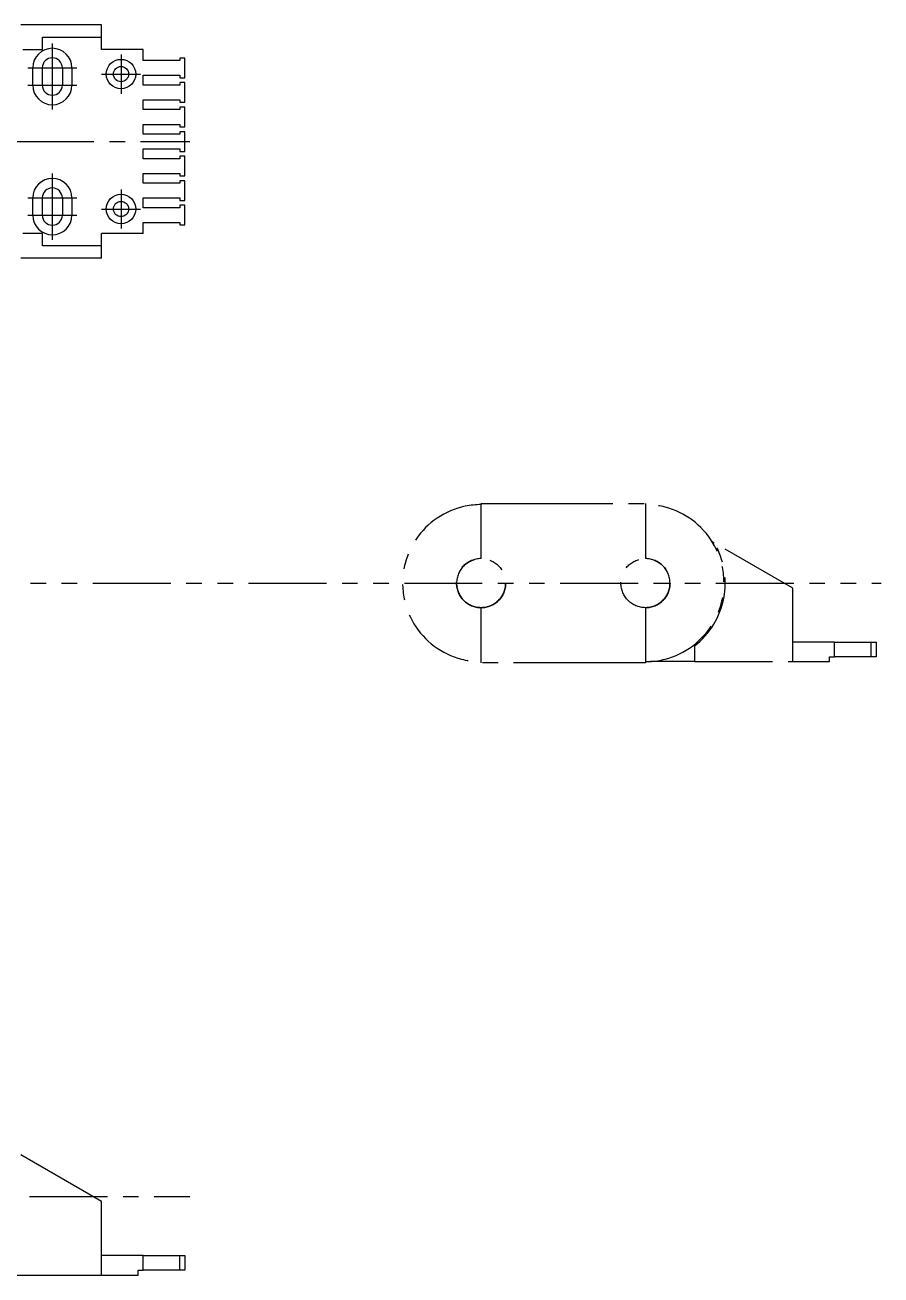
# Model space of a CAD drawing. Extents: x -186 to 859, y -439 to 95.
# Drawn here: x 510 to 859, y -414 to 95 of the extents above; entities that cross this region are included whole.
import ezdxf

# ---------------------------------------------------------------- set-up
doc = ezdxf.new("R2010")
doc.units = 0
doc.linetypes.add('CENTER', pattern=[50.8, 31.75, -6.35, 6.35, -6.35])
doc.linetypes.add('PHANTOM', pattern=[63.5, 31.75, -6.35, 6.35, -6.35, 6.35, -6.35])
doc.layers.get('0').update_dxf_attribs({"linetype": 'CONTINUOUS'})
doc.layers.add('CENTER', color=1, linetype='CONTINUOUS')

msp = doc.modelspace()

# ---------------------------------------------------------------- linework, layer by layer
at = {"color": 7, "linetype": 'CONTINUOUS'}
for p, q in [((540.821347, 95), (507.943481, 95)), ((540.821347, 90), (540.821347, 95)), ((516.821347, 90), (540.821347, 90)), ((516.821347, 85), (516.821347, 90)), ((540.821347, 85), (540.821347, 90)), ((508.843438, 85), (516.821347, 85)), ((557.821347, 85), (540.821347, 85)), ((557.821347, 80.5), (557.821347, 85)), ((512.821347, 70.5), (512.821347, 77.5)), ((516.721347, 77.5), (516.721347, 70.5)), ((524.921347, 77.5), (524.921347, 70.5)), ((528.821347, 77.5), (528.821347, 70.5)), ((572.821347, 80.5), (557.821347, 80.5)), ((572.821347, 81.5), (572.821347, 80.5)), ((574.821347, 81.5), (572.821347, 81.5)), ((574.821347, 73.5), (574.821347, 81.5)), ((557.821347, 70.5), (557.821347, 74.5)), ((557.821347, 74.5), (572.821347, 74.5)), ((572.821347, 74.5), (572.821347, 73.5)), ((572.821347, 73.5), (574.821347, 73.5)), ((574.821347, 71.5), (572.821347, 71.5)), ((572.821347, 71.5), (572.821347, 70.5)), ((574.821347, 63.5), (574.821347, 71.5)), ((572.821347, 70.5), (557.821347, 70.5)), ((557.821347, 60.5), (557.821347, 64.5)), ((557.821347, 64.5), (572.821347, 64.5)), ((572.821347, 64.5), (572.821347, 63.5)), ((572.821347, 63.5), (574.821347, 63.5)), ((574.821347, 61.5), (572.821347, 61.5)), ((572.821347, 61.5), (572.821347, 60.5)), ((574.821347, 53.5), (574.821347, 61.5)), ((572.821347, 60.5), (557.821347, 60.5)), ((557.821347, 50.5), (557.821347, 54.5)), ((557.821347, 54.5), (572.821347, 54.5)), ((572.821347, 54.5), (572.821347, 53.5)), ((572.821347, 53.5), (574.821347, 53.5)), ((572.821347, 51.5), (572.821347, 50.5)), ((574.821347, 51.5), (572.821347, 51.5)), ((574.821347, 43.5), (574.821347, 51.5)), ((572.821347, 50.5), (557.821347, 50.5)), ((557.821347, 40.5), (557.821347, 44.5)), ((557.821347, 44.5), (572.821347, 44.5)), ((572.821347, 44.5), (572.821347, 43.5)), ((572.821347, 43.5), (574.821347, 43.5)), ((574.821347, 41.5), (572.821347, 41.5)), ((572.821347, 41.5), (572.821347, 40.5)), ((574.821347, 33.5), (574.821347, 41.5)), ((572.821347, 40.5), (557.821347, 40.5)), ((557.821347, 30.5), (557.821347, 34.5)), ((557.821347, 34.5), (572.821347, 34.5)), ((572.821347, 34.5), (572.821347, 33.5)), ((572.821347, 33.5), (574.821347, 33.5)), ((572.821347, 31.5), (572.821347, 30.5)), ((574.821347, 31.5), (572.821347, 31.5)), ((574.821347, 23.5), (574.821347, 31.5)), ((572.821347, 30.5), (557.821347, 30.5)), ((512.821347, 17.5), (512.821347, 24.5)), ((516.721347, 24.5), (516.721347, 17.5)), ((524.921347, 24.5), (524.921347, 17.5)), ((528.821347, 24.5), (528.821347, 17.5)), ((557.821347, 20.5), (557.821347, 24.5)), ((557.821347, 24.5), (572.821347, 24.5)), ((572.821347, 20.5), (557.821347, 20.5)), ((572.821347, 24.5), (572.821347, 23.5)), ((572.821347, 23.5), (574.821347, 23.5)), ((574.821347, 21.5), (572.821347, 21.5)), ((572.821347, 21.5), (572.821347, 20.5)), ((574.821347, 13.5), (574.821347, 21.5)), ((557.821347, 10), (557.821347, 14.5)), ((557.821347, 14.5), (572.821347, 14.5)), ((572.821347, 14.5), (572.821347, 13.5)), ((572.821347, 13.5), (574.821347, 13.5)), ((516.821347, 10), (508.843438, 10)), ((516.821347, 5), (516.821347, 10)), ((557.821347, 10), (540.821347, 10)), ((540.821347, 5), (540.821347, 10)), ((540.821347, 0), (507.943481, 0)), ((540.821347, 5), (516.821347, 5)), ((540.821347, 0), (540.821347, 5)), ((540.821347, -384.5), (507.943481, -365.517955)), ((540.821347, -414.5), (540.821347, -384.5)), ((557.821347, -406.5), (540.821347, -406.5)), ((557.821347, -406.5), (572.821347, -406.5)), ((557.821347, -412.5), (557.821347, -406.5)), ((572.821347, -412.5), (572.821347, -406.5)), ((572.821347, -406.5), (574.821347, -406.5)), ((574.821347, -406.5), (574.821347, -412.5)), ((555.821347, -412.5), (557.821347, -412.5)), ((555.821347, -414.5), (555.821347, -412.5)), ((572.821347, -412.5), (557.821347, -412.5)), ((574.821347, -412.5), (572.821347, -412.5)), ((482.821347, -414.5), (540.821347, -414.5)), ((540.821347, -414.5), (555.821347, -414.5))]:
    msp.add_line(p, q, dxfattribs=at)
at = {"color": 3, "linetype": 'PHANTOM'}
for p, q in [((695.602198, -100), (740.602198, -100)), ((695.602198, -100.5), (695.602198, -100)), ((695.602198, -122.5), (695.602198, -100.5)), ((717.602198, -100), (762.602198, -100)), ((762.602198, -100), (762.602198, -100.5)), ((762.602198, -100.5), (762.602198, -122.5)), ((789.724332, -115.517955), (790.624289, -116.037546)), ((822.602198, -134.5), (790.624289, -116.037546)), ((346.821347, -132.5), (858.602198, -132.5)), ((822.602198, -164.5), (822.602198, -134.5)), ((695.602198, -164.5), (695.602198, -142.5)), ((762.602198, -142.5), (762.602198, -164.5)), ((839.602198, -156.5), (822.602198, -156.5)), ((839.602198, -156.5), (854.602198, -156.5)), ((839.602198, -162.5), (839.602198, -156.5)), ((854.602198, -162.5), (854.602198, -156.5)), ((854.602198, -156.5), (856.602198, -156.5)), ((856.602198, -156.5), (856.602198, -162.5)), ((782.602198, -158.117377), (782.602198, -164.5)), ((837.602198, -164.5), (837.602198, -162.5)), ((837.602198, -162.5), (839.602198, -162.5)), ((854.602198, -162.5), (839.602198, -162.5)), ((856.602198, -162.5), (854.602198, -162.5)), ((695.602198, -165), (695.602198, -164.5)), ((740.602198, -165), (695.602198, -165)), ((762.602198, -165), (717.602198, -165)), ((762.602198, -164.5), (762.602198, -165)), ((764.602198, -164.5), (764.602198, -164.437439)), ((782.602198, -164.5), (764.602198, -164.5)), ((782.602198, -164.5), (822.602198, -164.5)), ((822.602198, -164.5), (837.602198, -164.5))]:
    msp.add_line(p, q, dxfattribs=at)
at = {"color": 7, "linetype": 'CONTINUOUS'}
for centre, radius in [((548.821347, 75), 6), ((548.821347, 75), 3.1), ((548.821347, 20), 6), ((548.821347, 20), 3.1)]:
    msp.add_circle(centre, radius, dxfattribs=at)
at = {"color": 3, "linetype": 'PHANTOM'}
for centre in [(695.602198, -132.5), (762.602198, -132.5)]:
    msp.add_circle(centre, 10, dxfattribs=at)
at = {"color": 7, "linetype": 'CONTINUOUS'}
for centre, radius, start, end in [((520.821347, 77.5), 8, 0, 180), ((520.821347, 77.5), 4.1, 0, 180), ((520.821347, 70.5), 8, 180, 0), ((520.821347, 70.5), 4.1, 180, 0), ((520.821347, 24.5), 8, 0, 180), ((520.821347, 24.5), 4.1, 0, 180), ((520.821347, 17.5), 8, 180, 0), ((520.821347, 17.5), 4.1, 180, 0)]:
    msp.add_arc(centre, radius, start, end, dxfattribs=at)
at = {"color": 3, "linetype": 'PHANTOM'}
for centre, radius, start, end in [((695.602198, -132.5), 32, 90, 270), ((762.602198, -132.5), 32, 270, 90), ((762.602198, -132.5), 32.5, 307.979872, 30.433439), ((695.602198, -132.5), 10, 90, 270), ((762.602198, -132.5), 10, 270, 90), ((695.602198, -132.5), 10, 270, 0)]:
    msp.add_arc(centre, radius, start, end, dxfattribs=at)
at = {"layer": 'CENTER', "color": 1, "linetype": 'CENTER'}
for p, q in [((520.821347, 87.5), (520.821347, 60.5)), ((548.821347, 83), (548.821347, 67)), ((510.821347, 77.5), (530.821347, 77.5)), ((540.821347, 75), (556.821347, 75)), ((510.821347, 70.5), (530.821347, 70.5)), ((-2, 47.5), (576.821347, 47.5)), ((520.821347, 34.5), (520.821347, 7.5)), ((548.821347, 28), (548.821347, 12)), ((510.821347, 24.5), (530.821347, 24.5)), ((510.821347, 17.5), (530.821347, 17.5)), ((540.821347, 20), (556.821347, 20)), ((155.930496, -382.5), (576.821347, -382.5))]:
    msp.add_line(p, q, dxfattribs=at)

doc.saveas('drawing.dxf')
